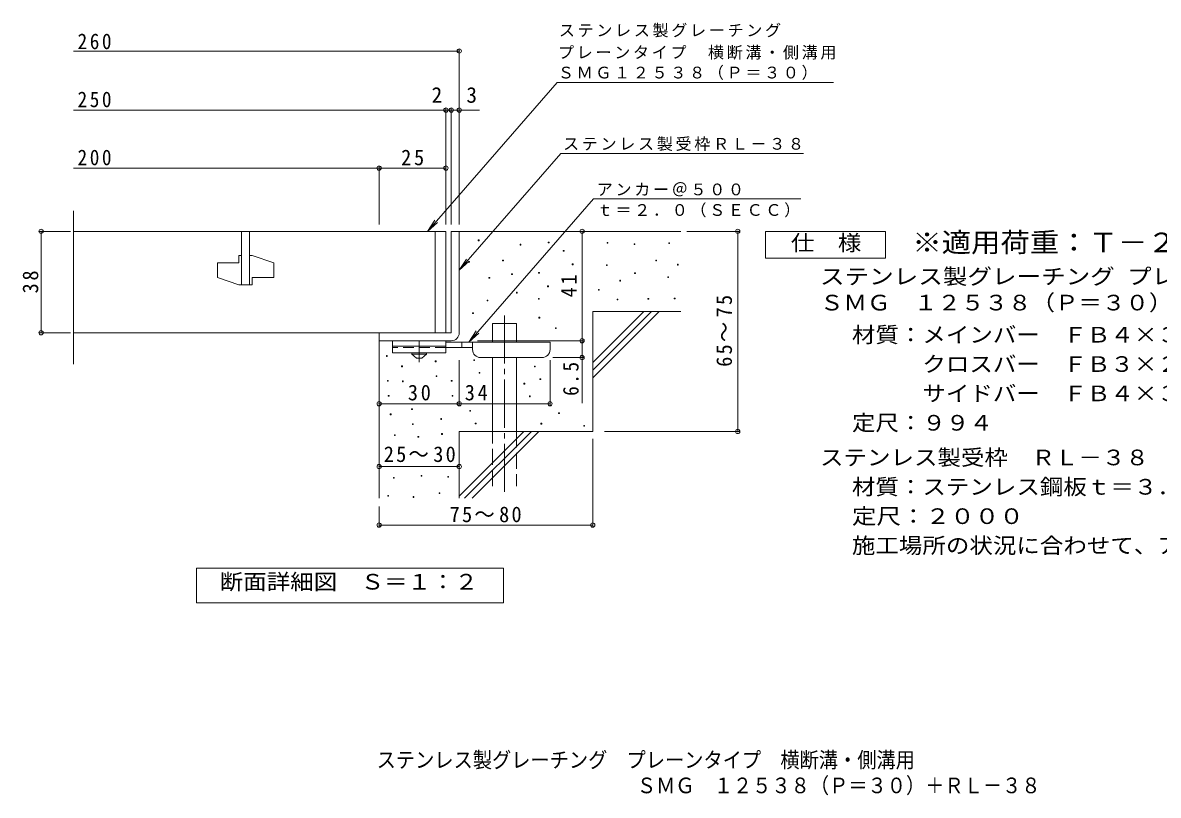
# Model space of a CAD drawing. Units: millimetres, scale not verified. Extents: x -300 to 339, y -275 to 226.
# Drawn here: x -300.3 to 125, y -274.8 to 14.7 of the extents above; entities that cross this region are included whole.
import ezdxf
from ezdxf.enums import TextEntityAlignment as Align

# ---------------------------------------------------------------- set-up
doc = ezdxf.new("R2010")
doc.units = ezdxf.units.MM
doc.header["$LTSCALE"] = 2
doc.header["$PDMODE"] = 32
doc.header["$PDSIZE"] = 1.6
for name, pattern in [('CHAIN1', [8, 5, -1, 1, -1]), ('CHAIN2', [12, 9, -1, 1, -1]), ('DASHED2', [3, 2, -1]), ('DASHED3', [4, 3, -1])]:
    doc.linetypes.add(name, pattern=pattern)
for name, color, linetype, lineweight in [('D-0', 7, 'Continuous', 9), ('D-1', 2, 'Continuous', 9), ('D-2', 3, 'Continuous', 9), ('D-4', 7, 'Continuous', 9), ('D-5', 7, 'Continuous', 9), ('D-6', 6, 'Continuous', 9), ('D-9', 4, 'Continuous', 9)]:
    doc.layers.add(name, color=color, linetype=linetype, lineweight=lineweight)
doc.layers.add('F-5_F-5ﾚｲﾔ', color=2, linetype='Continuous')
doc.styles.add('ＭＳ ゴシック', font='')
doc.styles.get('ＭＳ ゴシック').set_extended_font_data('MS Gothic')

msp = doc.modelspace()

# ---------------------------------------------------------------- linework, layer by layer
at = {"layer": 'D-0'}
for points in [[(-129.652, -67.019), (-129.652, -66.719), (-129.352, -66.719), (-129.352, -67.019)], [(-103.452, -67.829), (-103.452, -67.529), (-103.152, -67.529), (-103.152, -67.829)], [(-81.423, -67.924), (-81.423, -67.624), (-81.123, -67.624), (-81.123, -67.924)], [(-58.278, -68.059), (-58.278, -67.759), (-57.978, -67.759), (-57.978, -68.059)], [(-113.986, -68.64), (-113.986, -68.34), (-113.686, -68.34), (-113.686, -68.64)], [(-97.852, -70.915), (-97.852, -70.615), (-97.551, -70.615), (-97.551, -70.915)], [(-71.272, -68.465), (-71.272, -68.165), (-70.972, -68.165), (-70.972, -68.465)], [(-133.257, -75.081), (-133.257, -74.781), (-132.957, -74.781), (-132.957, -75.081)], [(-120.539, -74.541), (-120.539, -74.241), (-120.239, -74.241), (-120.239, -74.541)], [(-94.481, -76.016), (-94.481, -75.716), (-94.181, -75.716), (-94.181, -76.016)], [(-81.694, -76.315), (-81.694, -76.015), (-81.394, -76.015), (-81.394, -76.315)], [(-63.151, -74.556), (-63.151, -74.256), (-62.851, -74.256), (-62.851, -74.556)], [(-55.036, -76.093), (-55.036, -75.793), (-54.736, -75.793), (-54.736, -76.093)], [(-125.672, -81.041), (-125.672, -80.741), (-125.372, -80.741), (-125.372, -81.041)], [(-117.168, -79.642), (-117.168, -79.342), (-116.868, -79.342), (-116.868, -79.642)], [(-107.075, -79.157), (-107.075, -78.857), (-106.774, -78.857), (-106.774, -79.157)], [(-71.136, -79.293), (-71.136, -78.993), (-70.836, -78.993), (-70.836, -79.293)], [(-58.684, -80.782), (-58.684, -80.482), (-58.384, -80.482), (-58.384, -80.782)], [(-103.704, -84.258), (-103.704, -83.958), (-103.404, -83.958), (-103.404, -84.258)], [(-76.686, -82.135), (-76.686, -81.835), (-76.386, -81.835), (-76.386, -82.135)], [(-126.359, -89.565), (-126.359, -89.265), (-126.059, -89.265), (-126.059, -89.565)], [(-115.396, -86.587), (-115.396, -86.287), (-115.096, -86.287), (-115.096, -86.587)], [(-107.139, -88.888), (-107.139, -88.588), (-106.839, -88.588), (-106.839, -88.888)], [(-84.637, -85.564), (-84.637, -85.264), (-84.337, -85.264), (-84.337, -85.564)], [(-77.633, -89.173), (-77.633, -88.873), (-77.333, -88.873), (-77.333, -89.173)], [(-66.128, -88.903), (-66.128, -88.603), (-65.828, -88.603), (-65.828, -88.903)], [(-56.248, -88.767), (-56.248, -88.467), (-55.948, -88.467), (-55.948, -88.767)], [(-131.813, -94.3), (-131.813, -94), (-131.513, -94), (-131.513, -94.3)], [(-106.922, -95.969), (-106.922, -95.669), (-106.622, -95.669), (-106.622, -95.969)], [(-100.8, -99.891), (-100.8, -99.591), (-100.5, -99.591), (-100.5, -99.891)], [(-164.066, -110.356), (-164.066, -110.056), (-163.766, -110.056), (-163.766, -110.356)], [(-158.394, -114.21), (-158.394, -113.91), (-158.094, -113.91), (-158.094, -114.21)], [(-145.796, -112.327), (-145.796, -112.026), (-145.496, -112.026), (-145.496, -112.327)], [(-131.375, -111.932), (-131.375, -111.632), (-131.075, -111.632), (-131.075, -111.932)], [(-108.637, -114.287), (-108.637, -113.987), (-108.337, -113.987), (-108.337, -114.287)], [(-145.48, -117.933), (-145.48, -117.633), (-145.18, -117.633), (-145.18, -117.933)], [(-129.318, -116.679), (-129.318, -116.379), (-129.018, -116.379), (-129.018, -116.679)], [(-106.579, -119.034), (-106.579, -118.734), (-106.279, -118.734), (-106.279, -119.034)], [(-163.692, -119.685), (-163.692, -119.385), (-163.392, -119.385), (-163.392, -119.685)], [(-158.079, -119.817), (-158.079, -119.517), (-157.779, -119.517), (-157.779, -119.817)], [(-139.791, -119.626), (-139.791, -119.326), (-139.491, -119.326), (-139.491, -119.626)], [(-112.581, -120.704), (-112.581, -120.404), (-112.281, -120.404), (-112.281, -120.704)], [(-163.377, -125.292), (-163.377, -124.992), (-163.077, -124.992), (-163.077, -125.292)], [(-139.476, -125.233), (-139.476, -124.933), (-139.176, -124.933), (-139.176, -125.233)], [(-110.523, -125.451), (-110.523, -125.151), (-110.223, -125.151), (-110.223, -125.451)], [(-154.626, -130.282), (-154.626, -129.982), (-154.326, -129.982), (-154.326, -130.282)], [(-132.832, -130.889), (-132.832, -130.589), (-132.532, -130.589), (-132.532, -130.889)], [(-99.58, -131.744), (-99.58, -131.444), (-99.28, -131.444), (-99.28, -131.744)], [(-162.616, -132.182), (-162.616, -131.882), (-162.316, -131.882), (-162.316, -132.182)], [(-154.311, -135.889), (-154.311, -135.589), (-154.011, -135.589), (-154.011, -135.889)], [(-143.737, -133.963), (-143.737, -133.663), (-143.437, -133.663), (-143.437, -133.963)], [(-130.775, -135.635), (-130.775, -135.335), (-130.475, -135.335), (-130.475, -135.635)], [(-106.203, -135.71), (-106.203, -135.41), (-105.903, -135.41), (-105.903, -135.71)], [(-161.085, -140.027), (-161.085, -139.727), (-160.785, -139.727), (-160.785, -140.027)], [(-152.253, -140.636), (-152.253, -140.336), (-151.953, -140.336), (-151.953, -140.636)], [(-143.422, -139.57), (-143.422, -139.27), (-143.122, -139.27), (-143.122, -139.57)], [(-90.122, -136.502), (-90.122, -136.202), (-89.822, -136.202), (-89.822, -136.502)], [(-161.408, -156.021), (-161.408, -155.721), (-161.108, -155.721), (-161.108, -156.021)], [(-151.054, -155.26), (-151.054, -154.96), (-150.754, -154.96), (-150.754, -155.26)], [(-141.08, -155.641), (-141.08, -155.34), (-140.78, -155.34), (-140.78, -155.641)], [(-144.317, -161.731), (-144.317, -161.43), (-144.017, -161.43), (-144.017, -161.731)], [(-163.54, -162.721), (-163.54, -162.421), (-163.24, -162.421), (-163.24, -162.721)], [(-154.099, -163.178), (-154.099, -162.878), (-153.799, -162.878), (-153.799, -163.178)]]:
    msp.add_lwpolyline(points, close=True, dxfattribs=at)
at = {"layer": 'D-1'}
for p, q in [((-139.792, -63.486), (-139.792, -101.487)), ((-139.792, -63.486), (-136.792, -63.486)), ((-136.792, -101.487), (-136.792, -63.486)), ((-166.792, -101.487), (-139.792, -101.487)), ((-166.792, -104.487), (-166.792, -101.487)), ((-166.792, -104.487), (-139.792, -104.487))]:
    msp.add_line(p, q, dxfattribs=at)
msp.add_arc((-139.792, -101.487), 3, 270, 0, dxfattribs=at)
at = {"layer": 'D-2'}
for p, q in [((-281.326, -113.247), (-281.326, -55.747)), ((-141.792, -63.486), (-281.326, -63.486)), ((-218.292, -63.486), (-218.292, -83.486)), ((-215.292, -63.486), (-215.292, -83.486)), ((-145.792, -63.486), (-145.792, -101.486)), ((-141.792, -63.486), (-141.792, -101.486)), ((-227.292, -75.237), (-219.292, -75.237)), ((-218.292, -72.487), (-219.292, -72.487)), ((-219.292, -72.487), (-219.292, -75.237)), ((-214.292, -72.487), (-215.292, -72.487)), ((-214.292, -80.736), (-206.292, -80.736)), ((-214.292, -80.736), (-214.292, -83.486)), ((-214.292, -83.486), (-219.292, -83.486)), ((-281.326, -101.486), (-141.792, -101.486))]:
    msp.add_line(p, q, dxfattribs=at)
for points in [[(-227.292, -75.237), (-227.292, -80.736), (-219.292, -83.486)], [(-214.292, -72.487), (-206.292, -75.237), (-206.292, -80.736)]]:
    msp.add_lwpolyline(points, dxfattribs=at)
at = {"layer": 'D-4'}
for p, q in [((-136.792, -60.895), (-136.792, 4.687)), ((-281.325, 4.087), (-136.792, 4.087)), ((-281.325, -18.052), (-141.792, -18.052)), ((-141.792, -60.895), (-141.792, -17.452)), ((-141.792, -18.052), (-140.792, -18.052)), ((-140.792, -18.052), (-129.26, -18.052)), ((-139.792, -60.895), (-139.792, -17.452)), ((-281.325, -39.802), (-166.792, -39.802)), ((-166.792, -60.895), (-166.792, -39.202)), ((-166.792, -39.802), (-141.792, -39.802)), ((-282.396, -63.486), (-294.006, -63.486)), ((-293.406, -101.486), (-293.406, -63.486)), ((-90.799, -104.486), (-90.799, -63.486)), ((-51.586, -63.486), (-31.855, -63.486)), ((-32.455, -138.486), (-32.455, -63.486)), ((-282.396, -101.486), (-294.006, -101.486)), ((-129.99, -104.486), (-90.199, -104.486)), ((-90.799, -104.486), (-90.799, -127.836)), ((-136.79, -128.707), (-136.79, -111.786)), ((-102.79, -128.707), (-102.79, -111.786)), ((-90.199, -110.786), (-101.79, -110.786)), ((-82.345, -138.486), (-31.855, -138.486)), ((-86.792, -141.241), (-86.792, -174.143)), ((-166.792, -151.61), (-136.792, -151.61)), ((-166.792, -166.526), (-166.792, -174.143)), ((-166.792, -173.543), (-86.792, -173.543))]:
    msp.add_line(p, q, dxfattribs=at)
msp.add_lwpolyline([(-166.79, -128.107), (-136.79, -128.107), (-102.79, -128.107)], dxfattribs=at)
for p in [(-136.792, 4.087), (-141.792, -18.052), (-139.792, -18.052), (-136.792, -18.052), (-166.792, -39.802), (-141.792, -39.802), (-293.406, -63.486), (-90.799, -63.486), (-32.455, -63.486), (-293.406, -101.486), (-90.799, -104.486), (-90.799, -110.786), (-166.79, -128.107), (-136.79, -128.107), (-102.79, -128.107), (-32.455, -138.486), (-166.792, -151.61), (-136.792, -151.61), (-166.792, -173.543), (-86.792, -173.543)]:
    msp.add_point(p, dxfattribs=at)
at = {"layer": 'D-5'}
for p, q in [((-100.139, -7.763), (3.389, -7.763)), ((-98.774, -34.332), (-7.855, -34.332)), ((-133.168, -104.986), (-86.463, -51.325)), ((-8.898, -51.325), (-86.463, -51.325)), ((-148.639, -63.486), (-145.877, -59.319)), ((-136.792, -78.012), (-133.045, -74.701)), ((-133.168, -104.986), (-130.406, -100.819)), ((-133.168, -104.986), (-129.421, -101.675))]:
    msp.add_line(p, q, dxfattribs=at)
for points in [[(-100.139, -7.763), (-148.639, -63.486), (-144.892, -60.176)], [(-98.774, -34.332), (-136.792, -78.012), (-134.03, -73.845)]]:
    msp.add_lwpolyline(points, dxfattribs=at)
for points in [[(-22.079, -73.486), (-22.079, -63.486), (22.921, -63.486), (22.921, -73.486)], [(-235.191, -202.675), (-235.191, -189.675), (-120.191, -189.675), (-120.191, -202.675)]]:
    msp.add_lwpolyline(points, close=True, dxfattribs=at)
at = {"layer": 'D-6'}
for p, q in [((-136.792, -63.486), (-53.792, -63.486)), ((-86.792, -112.688), (-67.59, -93.486)), ((-86.792, -93.486), (-53.792, -93.486)), ((-86.792, -115.517), (-64.762, -93.486)), ((-86.792, -93.486), (-86.792, -138.486)), ((-86.792, -118.345), (-61.934, -93.486)), ((-124.333, -97.986), (-115.333, -97.986)), ((-124.333, -104.986), (-124.333, -97.986)), ((-115.333, -104.986), (-115.333, -97.986)), ((-166.792, -104.487), (-166.792, -163.486)), ((-124.333, -138.486), (-124.333, -110.786)), ((-115.333, -138.486), (-115.333, -110.786)), ((-136.792, -138.486), (-136.792, -163.486)), ((-136.792, -138.486), (-86.792, -138.486)), ((-136.792, -162.688), (-112.59, -138.486)), ((-134.762, -163.486), (-109.762, -138.486)), ((-131.934, -163.486), (-106.934, -138.486))]:
    msp.add_line(p, q, dxfattribs=at)
at = {"layer": 'D-6', "linetype": 'CHAIN2'}
msp.add_line((-119.833, -95.057), (-119.833, -161.153), dxfattribs=at)
at = {"layer": 'D-6', "linetype": 'DASHED3'}
for p, q in [((-124.333, -158.987), (-124.333, -138.486)), ((-115.333, -138.486), (-115.333, -158.987))]:
    msp.add_line(p, q, dxfattribs=at)
at = {"layer": 'D-9', "color": 3}
for p, q in [((-161.79, -104.487), (-161.79, -108.987)), ((-141.79, -104.487), (-161.79, -104.487)), ((-141.79, -104.487), (-141.79, -108.987)), ((-141.79, -106.487), (-161.79, -106.487)), ((-141.79, -108.987), (-161.79, -108.987))]:
    msp.add_line(p, q, dxfattribs=at)
at = {"layer": 'D-9', "linetype": 'CHAIN1'}
msp.add_line((-151.79, -112.534), (-151.79, -104.487), dxfattribs=at)
at = {"layer": 'D-9'}
for p, q in [((-102.79, -104.986), (-141.79, -104.986)), ((-135.79, -106.986), (-135.79, -104.986)), ((-131.79, -107.786), (-131.79, -104.986)), ((-102.79, -107.786), (-102.79, -104.986)), ((-131.785, -106.986), (-141.79, -106.986)), ((-128.79, -110.786), (-105.79, -110.786))]:
    msp.add_line(p, q, dxfattribs=at)
at = {"layer": 'D-9', "color": 3, "linetype": 'DASHED2'}
msp.add_line((-141.79, -106.987), (-161.79, -106.987), dxfattribs=at)
at = {"layer": 'D-9', "color": 2}
for p, q in [((-154.54, -109.486), (-154.54, -108.987)), ((-154.54, -109.486), (-152.79, -110.986)), ((-154.54, -109.486), (-149.04, -109.486)), ((-150.79, -110.986), (-149.04, -109.486)), ((-149.04, -109.486), (-149.04, -108.987)), ((-152.79, -110.986), (-150.79, -110.986))]:
    msp.add_line(p, q, dxfattribs=at)
at = {"layer": 'D-9'}
for centre, start, end in [((-128.79, -107.786), 180, 270), ((-105.79, -107.786), 270, 0)]:
    msp.add_arc(centre, 3, start, end, dxfattribs=at)

# ---------------------------------------------------------------- texts
at = {"layer": 'D-4', "color": 2, "style": 'ＭＳ ゴシック'}
for s, p in [('2', (-147.16, -17.052)), ('3', (-134.132, -17.052))]:
    msp.add_text(s, height=5.865, dxfattribs=at).set_placement(p, align=Align.BOTTOM_LEFT)
at = {"layer": 'D-4', "color": 2, "char_height": 5.865, "attachment_point": 7, "style": 'ＭＳ ゴシック'}
for s, insert in [('\\T1.27;\\W0.9;260', (-279.744, 4.698)), ('\\T1.27;\\W0.9;250', (-279.744, -17.052)), ('\\T1.27;\\W0.9;200', (-279.744, -38.802)), ('\\T1.27;\\W0.95;25', (-158.542, -38.802)), ('\\T1.27;\\W0.95;30', (-156.04, -126.907)), ('\\T1.27;\\W0.95;34', (-134.717, -126.907)), ('\\T1.22;\\W0.95;25～30', (-165.042, -149.997)), ('\\T1.22;\\W0.95;75～80', (-140.365, -172.543))]:
    msp.add_mtext(s, dxfattribs=dict(at, insert=insert))
at = {"layer": 'D-4', "color": 2, "char_height": 5.865, "attachment_point": 7, "rotation": 90, "style": 'ＭＳ ゴシック'}
for s, insert in [('\\T1.27;\\W0.95;38', (-294.406, -86.736)), ('\\T1.27;\\W0.95;41', (-92.799, -88.236)), ('\\T1.22;\\W0.95;65～75', (-34.561, -114.236)), ('\\T1.27;\\W0.9;6.5', (-91.999, -125.125))]:
    msp.add_mtext(s, dxfattribs=dict(at, insert=insert))
at = {"layer": 'D-5', "color": 3, "style": 'ＭＳ ゴシック', "width": 1.1}
msp.add_text('※適用荷重：Ｔ－２０', height=7.331, dxfattribs=at).set_placement((32.921, -73.486), align=Align.BOTTOM_LEFT)
at = {"layer": 'D-5', "color": 2, "style": 'ＭＳ ゴシック'}
for s, width, p in [('仕\u3000様', 1.1, (-12.579, -72.486)), ('ステンレス製グレーチング プレーンタイプ 横断溝・側溝用', 1.15, (-1.661, -85.07)), ('ＳＭＧ\u3000１２５３８（Ｐ＝３０）', 1.1, (-1.661, -94.877)), ('材質：メインバー\u3000ＦＢ４×３８（ＳＵＳ３０４）', 1.1, (10.282, -106.906)), ('\u3000\u3000\u3000クロスバー\u3000ＦＢ３×２０（ＳＵＳ３０４）', 1.1, (10.282, -117.906)), ('\u3000\u3000\u3000サイドバー\u3000ＦＢ４×３８（ＳＵＳ３０４）', 1.1, (10.282, -128.906)), ('定尺：９９４', 1.1, (10.282, -139.906)), ('ステンレス製受枠\u3000ＲＬ－３８', 1.1, (-1.661, -152.906)), ('材質：ステンレス鋼板ｔ＝３．０（ＳＵＳ３０４）', 1.1, (10.282, -163.906)), ('定尺：２０００', 1.15, (10.282, -174.906)), ('施工場所の状況に合わせて、アンカーをプライヤー等で折り曲げてご使用ください。', 1.1, (10.282, -185.906)), ('断面詳細図\u3000Ｓ＝１：２', 1.1, (-226.506, -199.481))]:
    msp.add_text(s, height=5.865, dxfattribs=dict(at, width=width)).set_placement(p, align=Align.BOTTOM_LEFT)
at = {"layer": 'D-5', "char_height": 4.399, "attachment_point": 7, "style": 'ＭＳ ゴシック'}
for s, insert in [('\\T1.17;ステンレス製グレーチング', (-99.477, 9.171)), ('\\T1.17;プレーンタイプ\u3000横断溝・側溝用', (-99.787, 0.839)), ('\\T1.17;ＳＭＧ１２５３８（Ｐ＝３０）', (-99.831, -6.759)), ('\\T1.17;ステンレス製受枠ＲＬ－３８', (-97.897, -33.38)), ('\\T1.17;アンカー＠５００', (-85.276, -50.393)), ('\\T1.17;ｔ＝２．０（ＳＥＣＣ）', (-85.276, -58.257))]:
    msp.add_mtext(s, dxfattribs=dict(at, insert=insert))
at = {"layer": 'F-5_F-5ﾚｲﾔ', "style": 'ＭＳ ゴシック', "width": 0.9}
for s, p in [('ステンレス製グレーチング\u3000プレーンタイプ\u3000横断溝・側溝用', (-167.713, -266.236)), ('ＳＭＧ\u3000１２５３８（Ｐ＝３０）＋ＲＬ－３８', (-70.258, -275.8))]:
    msp.add_text(s, height=5.865, dxfattribs=at).set_placement(p, align=Align.BOTTOM_LEFT)

doc.saveas('drawing.dxf')
